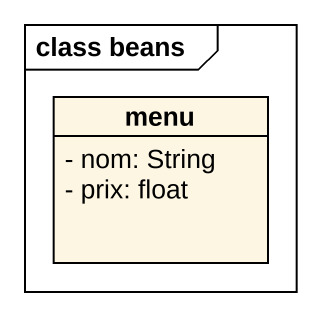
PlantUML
@startuml
mainframe class beans
hide circle
hide empty members
skinparam classAttributeIconSize 0
class menu {
  - nom: String
  - prix: float
}
@enduml
